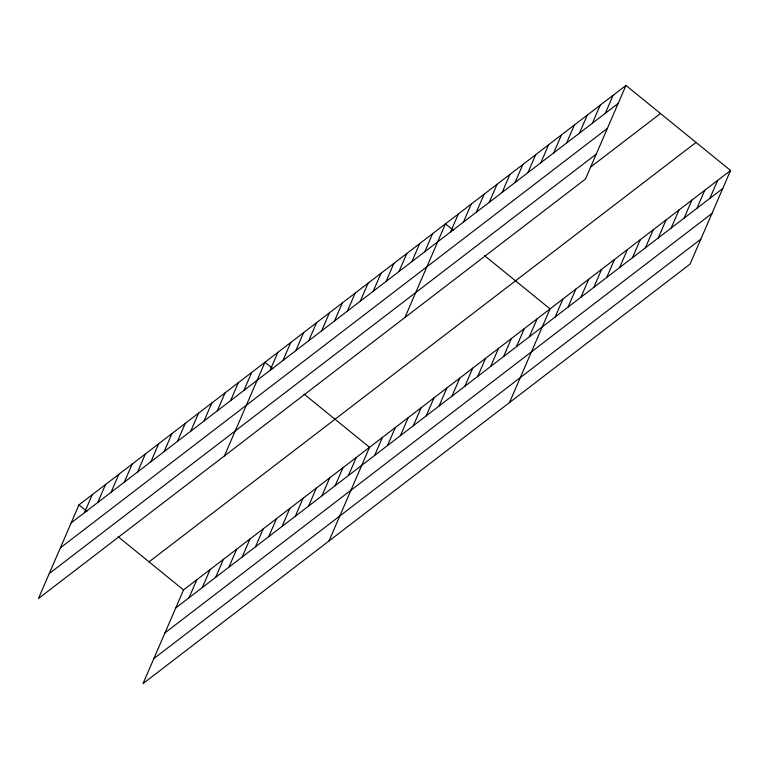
<?xml version="1.0" encoding="UTF-8"?>
<svg xmlns="http://www.w3.org/2000/svg" width="769" height="769" viewBox="0 0 769 769"><rect width="100%" height="100%" fill="white"/><g stroke="black" fill="none" stroke-linecap="round" stroke-linejoin="round"><path stroke-width="1.15" d="M625.966 85.436L78.967 504.877L38.45 598.522L585.449 179.071L625.966 85.436L730.55 170.478L690.033 264.123L143.034 683.564L183.551 589.929L730.55 170.478M84.465 512.702L92.251 494.698M97.75 502.513L105.536 484.508M111.034 492.323L118.82 474.319M124.318 482.144L132.105 464.14M137.603 471.955L145.389 453.95M150.887 461.765L158.674 443.761M164.172 451.576L171.958 433.572M177.456 441.396L185.242 423.392M190.741 431.207L198.527 413.203M204.025 421.018L211.811 403.014M217.31 410.829L225.096 392.834M230.594 400.649L238.38 382.645M243.879 390.46L251.665 372.456M224.433 455.911L264.949 362.266L272.918 368.745M270.054 370.389L277.84 352.385M282.944 360.498L290.74 342.493M295.844 350.616L303.63 332.612M189.039 597.744L196.835 579.739M308.734 340.725L316.52 322.72M202.324 587.554L210.12 569.55M321.625 330.843L329.42 312.839M215.608 577.365L223.404 559.371M334.525 320.952L342.311 302.948M228.893 567.186L236.689 549.181M347.415 311.061L355.201 293.066M242.177 556.996L249.973 538.992M360.305 301.179L368.101 283.175M255.462 546.807L263.258 528.803M373.205 291.288L380.991 273.283M268.746 536.627L276.542 518.623M386.096 281.406L393.882 263.402M282.031 526.438L289.826 508.434M398.986 271.515L406.782 253.51M295.315 516.249L303.111 498.245M411.886 261.633L419.672 243.629M308.6 506.06L316.395 488.065M424.776 251.742L432.562 233.738M321.884 495.88L329.68 477.876M404.936 317.491L445.462 223.856L453.422 230.325M335.169 485.691L342.964 467.687M450.567 231.969L458.353 213.965M348.453 475.502L356.249 457.497M463.457 222.087L471.243 204.083M329.007 540.953L369.533 447.318L304.024 394.045M476.347 212.196L484.143 194.192M374.638 455.431L382.424 437.426M489.247 202.305L497.034 184.31M387.528 445.539L395.314 427.545M502.138 192.423L509.924 174.419M400.418 435.658L408.214 417.654M515.028 182.532L522.824 164.528M413.318 425.766L421.104 407.762M527.928 172.65L535.714 154.646M426.209 415.885L433.995 397.881M540.818 162.759L548.605 144.755M439.099 405.994L446.895 387.989M553.709 152.877L561.505 134.873M451.999 396.112L459.785 378.108M566.609 142.986L574.395 124.982M464.889 386.221L472.675 368.216M579.499 133.104L587.285 115.1M477.78 376.339L485.575 358.335M592.39 123.213L600.185 105.209M490.68 366.448L498.466 348.444M605.29 113.331L613.076 95.327M503.57 356.566L511.356 338.562M516.46 346.675L524.256 328.671M529.36 336.784L537.146 318.789M509.52 402.533L550.037 308.898L484.528 255.625M555.141 317.011L562.937 299.006M568.041 307.129L575.827 289.125M580.931 297.238L588.718 279.234M593.822 287.356L601.618 269.352M606.722 277.465L614.508 259.461M619.612 267.583L627.398 249.579M632.503 257.692L640.298 239.688M645.402 247.81L653.189 229.806M658.293 237.919L666.079 219.915M671.183 228.028L678.979 210.024M684.083 218.146L691.869 200.142M696.974 208.255L704.76 190.251M709.864 198.373L717.66 180.369M71.181 522.882L618.18 103.44M60.376 547.845L607.375 128.404M49.254 573.559L596.254 154.117M590.486 167.171L660.484 113.504M149.042 561.86L696.041 142.419M175.765 607.933L722.764 188.482M164.96 632.887L711.959 213.446M153.829 658.6L700.828 239.159M78.967 504.877L86.935 511.356M118.041 536.656L183.551 589.929"/></g></svg>
